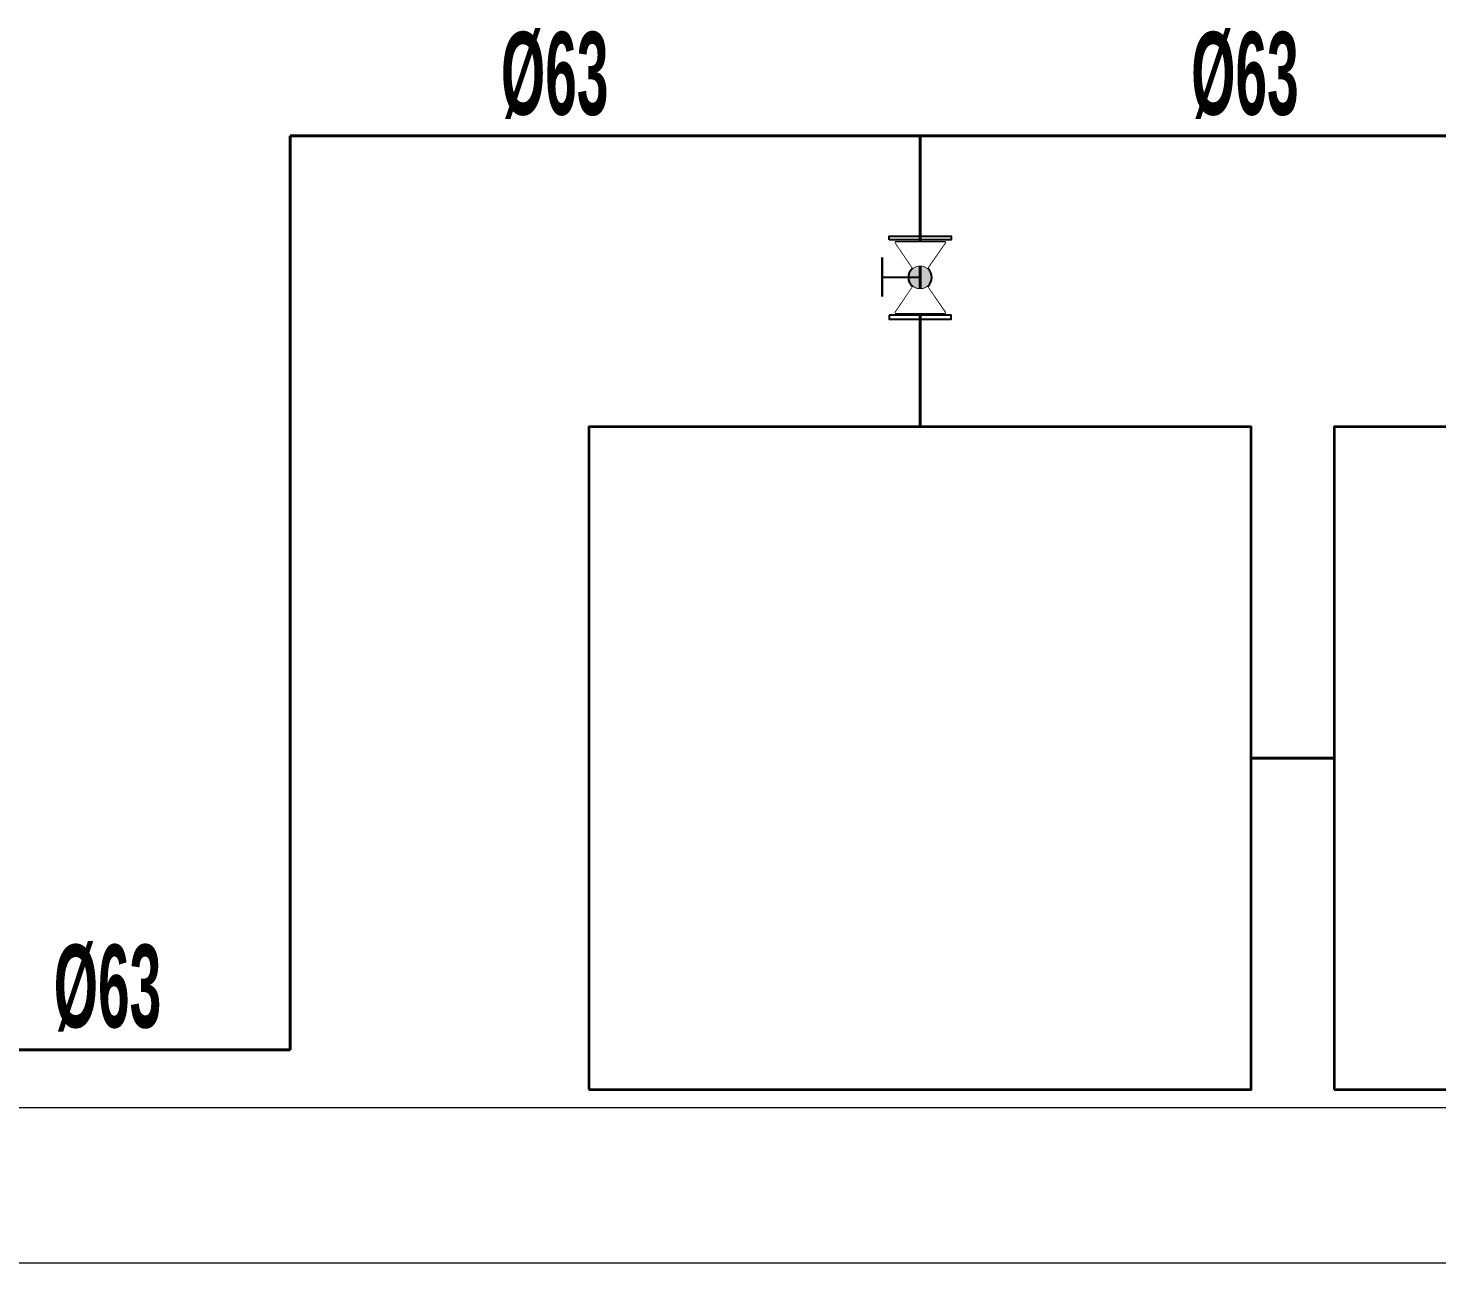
# Model space of a CAD drawing. Header units: centimetres. Extents: x 405464 to 563355, y 50011 to 66875.
# Drawn here: x 522010.5 to 522350.8, y 50734.5 to 51032.7 of the extents above; entities that cross this region are included whole.
import ezdxf
from ezdxf.enums import TextEntityAlignment as Align

# ---------------------------------------------------------------- set-up
doc = ezdxf.new("R2010")
doc.units = ezdxf.units.CM
doc.linetypes.add('SOGUKSU1', pattern=[72, 60, -6, 0, -6])
for name, color, linetype, lineweight in [('0-KRCN-IST-KÜRESEL VANA', 4, 'Continuous', 25), ('0-KRCN-SHT-HİDROFOR', 171, 'Continuous', 35), ('0-KRCN-SHT-PROSES-BORU', 1, '0-Y_LINE', 40), ('0-KRCN-SHT-YAZI-ÇAP-TEMSU', 81, 'Continuous', 30), ('0-MEK-SHT-SOGUKSU', 141, 'SOGUKSU1', 30), ('0-yerine', 8, 'Continuous', 9)]:
    doc.layers.add(name, color=color, linetype=linetype, lineweight=lineweight)
doc.styles.add('BORU', font='AGENCYR.TTF')
doc.styles.add('CAP', font='ARIALNB.TTF')
doc.linetypes.add('0-Y_LINE', pattern='A,100,-0.5,["Y",BORU,S=9,R=0,X=0,Y=-4.5],-5', length=105.5)

# ---------------------------------------------------------------- blocks, each defined once
blk = doc.blocks.new('0-MEK-SHT-KÜRESELVANA')
at = {"layer": '0-KRCN-IST-KÜRESEL VANA'}
blk.add_hatch(color=256, dxfattribs=at).paths.add_polyline_path([(1.42, 0, 1), (-1.42, 0, 1)])
for p, q in [((-2.41, 4.6), (2.31, 4.6)), ((0, 4.6), (-2.41, 4.6)), ((0, 0), (0, 4.6)), ((2.31, 4.6), (0, 4.6)), ((-1.12, 0.88), (-4.24, 3.02)), ((-4.24, -3.05), (-4.24, 3.02)), ((-4.24, 3.02), (-4.24, -3.05)), ((1.14, 0.85), (4.3, 3.02)), ((4.3, -3.05), (4.3, 3.02)), ((4.3, 3.02), (4.3, -3.05)), ((-4.24, -3.05), (-1.12, -0.88)), ((4.3, -3.05), (1.14, -0.85))]:
    blk.add_line(p, q, dxfattribs=at)
for points in [[(-4.53, 3.75), (-4.97, 3.75), (-4.97, -3.75), (-4.53, -3.75)], [(4.58, 3.75), (5.03, 3.75), (5.03, -3.75), (4.58, -3.75)]]:
    blk.add_lwpolyline(points, close=True, dxfattribs=at)
blk.add_circle((0, 0), 1.42, dxfattribs=at)
for points in [[(-4.24, 3.02), (-4.24, -3.05), (-1.12, -0.88), (-1.16, -0.82), (-1.21, -0.74), (-1.25, -0.68), (-1.3, -0.58), (-1.33, -0.5), (-1.35, -0.44), (-1.38, -0.34), (-1.41, -0.21), (-1.42, -0.11), (-1.42, -0.03), (-1.42, 0.06), (-1.41, 0.17), (-1.4, 0.25), (-1.38, 0.33), (-1.35, 0.43), (-1.32, 0.54), (-1.28, 0.61), (-1.25, 0.68), (-1.22, 0.73), (-1.18, 0.79), (-1.14, 0.85), (-1.12, 0.88)], [(4.3, 3.02), (4.3, -3.05), (1.12, -0.88), (1.16, -0.82), (1.21, -0.74), (1.25, -0.68), (1.3, -0.58), (1.33, -0.5), (1.35, -0.44), (1.38, -0.34), (1.41, -0.21), (1.42, -0.11), (1.42, -0.03), (1.42, 0.06), (1.41, 0.17), (1.4, 0.25), (1.38, 0.33), (1.35, 0.43), (1.32, 0.54), (1.28, 0.61), (1.25, 0.68), (1.22, 0.73), (1.18, 0.79), (1.14, 0.85), (1.12, 0.88)]]:
    blk.add_wipeout(points).dxf.layer = '0-KRCN-IST-KÜRESEL VANA'

msp = doc.modelspace()

# ---------------------------------------------------------------- linework, layer by layer
at = {"layer": '0-KRCN-SHT-HİDROFOR'}
for points in [[(522145.99, 50776.41), (522305.99, 50776.41), (522305.99, 50936.41), (522145.99, 50936.41)], [(522325.99, 50776.41), (522485.99, 50776.41), (522485.99, 50936.41), (522325.99, 50936.41)]]:
    msp.add_lwpolyline(points, close=True, dxfattribs=at)
at = {"layer": '0-KRCN-SHT-PROSES-BORU'}
for p, q in [((522073.84, 50786.01), (522073.84, 51006.76)), ((522073.84, 51006.76), (522405.99, 51006.76)), ((522225.99, 51006.76), (522225.99, 50936.41)), ((522325.99, 50856.41), (522305.99, 50856.41)), ((521920.6, 50786.01), (522073.84, 50786.01))]:
    msp.add_line(p, q, dxfattribs=at)
at = {"layer": '0-yerine', "color": 8}
for p, q in [((519319.79, 50772.04), (524294.8, 50772.04)), ((519319.79, 50734.54), (524294.8, 50734.54))]:
    msp.add_line(p, q, dxfattribs=at)

# ---------------------------------------------------------------- texts
at = {"layer": '0-KRCN-SHT-YAZI-ÇAP-TEMSU', "linetype": 'Continuous', "style": 'CAP', "width": 0.6}
for p in [(522150.71, 51021.83), (522317.45, 51021.83), (522042.67, 50801.39)]:
    msp.add_text('Ø63', height=20, dxfattribs=at).set_placement(p, align=Align.MIDDLE_RIGHT)

# ---------------------------------------------------------------- next in the draw order: block references
at = {"layer": '0-MEK-SHT-SOGUKSU', "xscale": -2, "yscale": 2, "zscale": 2, "rotation": 89.99999999999967}
msp.add_blockref('0-MEK-SHT-KÜRESELVANA', (522225.99, 50972.54), dxfattribs=at)

doc.saveas('drawing.dxf')
